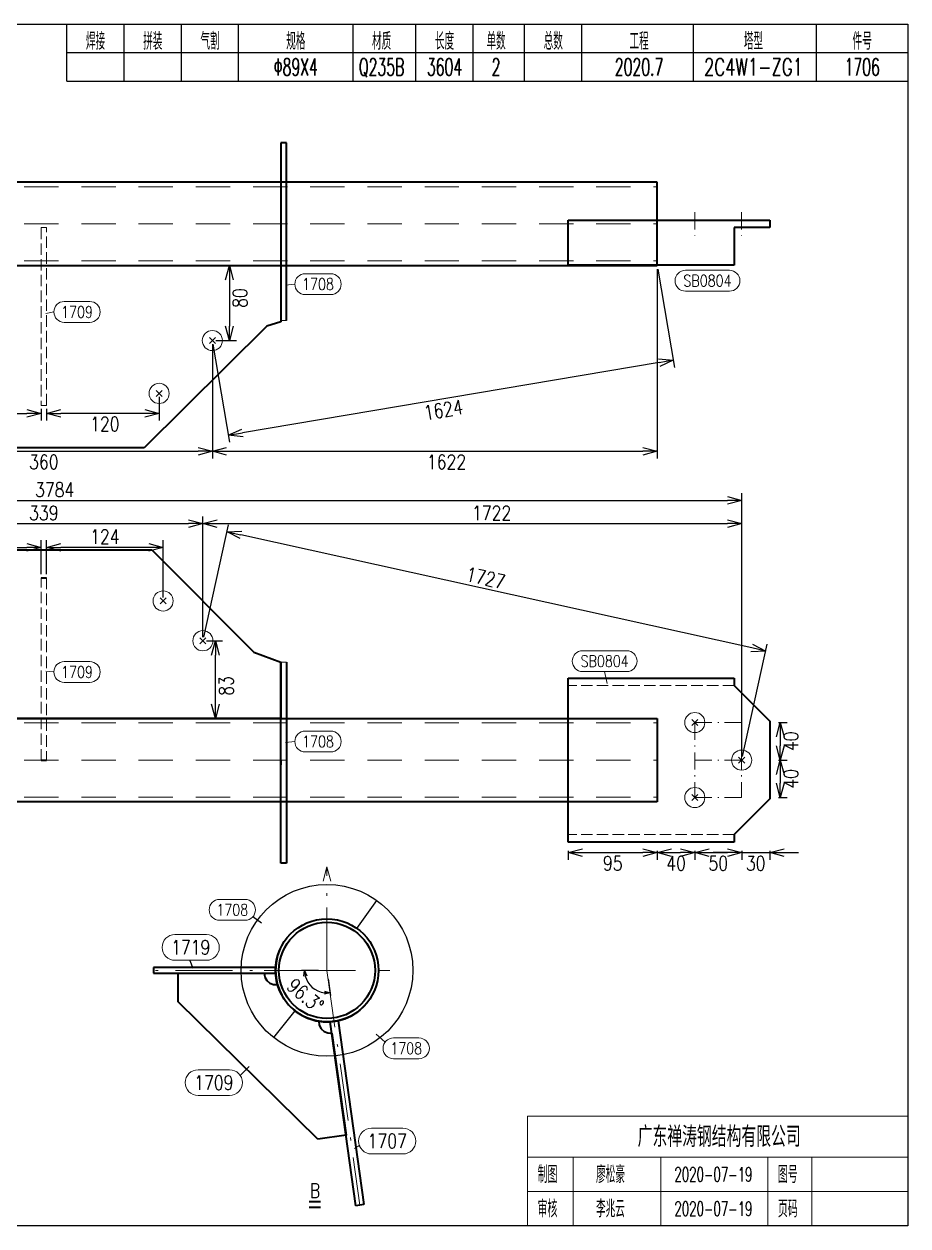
# Model space of a CAD drawing. Extents: x 154981 to 165753, y -86801 to -82885.
# Drawn here: x 158117.6 to 158272.1, y -83946.7 to -83736.7 of the extents above; entities that cross this region are included whole.
import ezdxf
from ezdxf.enums import TextEntityAlignment as Align

# ---------------------------------------------------------------- set-up
doc = ezdxf.new("R2010")
doc.units = 0
doc.header["$MEASUREMENT"] = 0
for name, pattern in [('一点画线', [5.2, 3, -1, 0.2, -1]), ('虚线', [2.75, 2, -0.75]), ('长一点画线', [16.5, 10, -3, 0.5, -3]), ('长虚线', [10, 6, -4])]:
    doc.linetypes.add(name, pattern=pattern)
doc.layers.get('0').update_dxf_attribs({"linetype": 'CONTINUOUS', "lineweight": 25})
doc.layers.get('Defpoints').update_dxf_attribs({"linetype": 'CONTINUOUS'})
doc.layers.add('4', color=7, linetype='CONTINUOUS', lineweight=25)
doc.layers.add('5', color=7, linetype='CONTINUOUS', lineweight=25)
doc.styles.add('DimFont', font='simplex.shx', dxfattribs={"width": 0.8, "bigfont": 'gbhzfs.shx'})
doc.styles.get("Standard").update_dxf_attribs({"font": 'simplex.shx', "width": 0.7, "height": 3, "bigfont": 'gbhzfs.shx'})
doc.dimstyles.new('DHDxfDimStyleOpen30', dxfattribs={"dimtxt": 2.5, "dimasz": 2.5, "dimexe": 1.25, "dimexo": 0.625, "dimtad": 2, "dimtxsty": 'DimFont', "dimblk": 'OPEN30', "dimblk1": 'OPEN30', "dimblk2": 'OPEN30', "dimcen": 2.5, "dimadec": 0, "dimazin": 0, "dimtfac": 1, "dimtmove": 0, "dimatfit": 3, "dimfxl": 0, "dimarcsym": 0})

# ---------------------------------------------------------------- blocks, each defined once
blk = doc.blocks.new('_OPEN30')
at = {"color": 0, "linetype": 'ByBlock', "lineweight": -2}
for p, q in [((-1, 0.268), (0, 0)), ((0, 0), (-1, -0.268)), ((0, 0), (-1, 0))]:
    blk.add_line(p, q, dxfattribs=at)
blk = doc.blocks.new('*D743')
at = {"layer": '5', "color": 3, "linetype": 'Continuous', "lineweight": -2}
for p, q in [((158169.07, -83902.01), (158166.13, -83902.01)), ((158170.77, -83903.5), (158171.18, -83906.4))]:
    blk.add_line(p, q, dxfattribs=at)
blk.add_arc((158170.57, -83902.01), 3.93, 194.6125, 263.3571, dxfattribs=at)
at = {"layer": 'Defpoints', "color": 0, "linetype": 'Continuous'}
for p in [(158169.57, -83902.01), (158170.57, -83902.01), (158170.7, -83903), (158167.26, -83904.13)]:
    blk.add_point(p, dxfattribs=at)
at = {"layer": '5', "color": 3, "linetype": 'Continuous', "lineweight": -2}
for p, rotation in [((158166.63, -83902.01), 97.30625291199132), ((158171.11, -83905.91), 0.6633574836571832)]:
    blk.add_blockref('_OPEN30', p, dxfattribs=dict(at, rotation=rotation))
at = {"layer": '5', "color": 6, "linetype": 'Continuous', "lineweight": 18, "insert": (158166.79, -83906.42), "char_height": 2.5, "attachment_point": 5, "rotation": 319.4448, "style": 'DimFont'}
blk.add_mtext('96.3%%d', dxfattribs=at)
blk = doc.blocks.new('*D768')
at = {"layer": '5', "color": 3, "linetype": 'Continuous', "lineweight": -2}
for p, q in [((158212.74, -83881.14), (158212.74, -83882.68)), ((158215.24, -83881.43), (158225.8, -83881.43)), ((158228.3, -83881.14), (158228.3, -83882.68))]:
    blk.add_line(p, q, dxfattribs=at)
at = {"layer": 'Defpoints', "color": 0, "linetype": 'Continuous'}
for p in [(158212.74, -83880.51), (158228.3, -83880.51), (158228.3, -83881.43)]:
    blk.add_point(p, dxfattribs=at)
at = {"layer": '5', "color": 3, "linetype": 'Continuous', "lineweight": -2, "xscale": 2.5, "yscale": 2.5, "zscale": 2.5, "rotation": 180}
blk.add_blockref('_OPEN30', (158212.74, -83881.43), dxfattribs=at)
at = {"layer": '5', "color": 3, "linetype": 'Continuous', "lineweight": -2, "xscale": 2.5, "yscale": 2.5, "zscale": 2.5}
blk.add_blockref('_OPEN30', (158228.3, -83881.43), dxfattribs=at)
at = {"layer": '5', "color": 6, "linetype": 'Continuous', "lineweight": 18, "insert": (158220.52, -83883.3), "char_height": 2.5, "attachment_point": 5, "line_spacing_factor": 0.6, "style": 'DimFont'}
blk.add_mtext('95', dxfattribs=at)
blk = doc.blocks.new('*D767')
at = {"layer": '5', "color": 3, "linetype": 'Continuous', "lineweight": -2}
for p, q in [((158228.3, -83881.14), (158228.3, -83882.68)), ((158230.8, -83881.43), (158232.35, -83881.43)), ((158234.85, -83881.14), (158234.85, -83882.68))]:
    blk.add_line(p, q, dxfattribs=at)
at = {"layer": 'Defpoints', "color": 0, "linetype": 'Continuous'}
for p in [(158228.3, -83880.51), (158234.85, -83880.51), (158234.85, -83881.43)]:
    blk.add_point(p, dxfattribs=at)
at = {"layer": '5', "color": 3, "linetype": 'Continuous', "lineweight": -2, "xscale": 2.5, "yscale": 2.5, "zscale": 2.5, "rotation": 180}
blk.add_blockref('_OPEN30', (158228.3, -83881.43), dxfattribs=at)
at = {"layer": '5', "color": 3, "linetype": 'Continuous', "lineweight": -2, "xscale": 2.5, "yscale": 2.5, "zscale": 2.5}
blk.add_blockref('_OPEN30', (158234.85, -83881.43), dxfattribs=at)
at = {"layer": '5', "color": 6, "linetype": 'Continuous', "lineweight": 18, "insert": (158231.58, -83883.3), "char_height": 2.5, "attachment_point": 5, "line_spacing_factor": 0.6, "style": 'DimFont'}
blk.add_mtext('40', dxfattribs=at)
blk = doc.blocks.new('*D766')
at = {"layer": '5', "color": 3, "linetype": 'Continuous', "lineweight": -2}
for p, q in [((158234.85, -83881.14), (158234.85, -83882.68)), ((158237.35, -83881.43), (158240.55, -83881.43)), ((158243.05, -83881.14), (158243.05, -83882.68))]:
    blk.add_line(p, q, dxfattribs=at)
at = {"layer": 'Defpoints', "color": 0, "linetype": 'Continuous'}
for p in [(158234.85, -83880.51), (158243.05, -83880.51), (158243.05, -83881.43)]:
    blk.add_point(p, dxfattribs=at)
at = {"layer": '5', "color": 3, "linetype": 'Continuous', "lineweight": -2, "xscale": 2.5, "yscale": 2.5, "zscale": 2.5, "rotation": 180}
blk.add_blockref('_OPEN30', (158234.85, -83881.43), dxfattribs=at)
at = {"layer": '5', "color": 3, "linetype": 'Continuous', "lineweight": -2, "xscale": 2.5, "yscale": 2.5, "zscale": 2.5}
blk.add_blockref('_OPEN30', (158243.05, -83881.43), dxfattribs=at)
at = {"layer": '5', "color": 6, "linetype": 'Continuous', "lineweight": 18, "insert": (158238.95, -83883.3), "char_height": 2.5, "attachment_point": 5, "line_spacing_factor": 0.6, "style": 'DimFont'}
blk.add_mtext('50', dxfattribs=at)
blk = doc.blocks.new('*D765')
at = {"layer": '5', "color": 3, "linetype": 'Continuous', "lineweight": -2}
for p, q in [((158240.55, -83881.43), (158238.05, -83881.43)), ((158243.05, -83881.14), (158243.05, -83882.68)), ((158243.05, -83881.43), (158247.96, -83881.43)), ((158247.96, -83881.14), (158247.96, -83882.68)), ((158250.46, -83881.43), (158252.96, -83881.43))]:
    blk.add_line(p, q, dxfattribs=at)
at = {"layer": 'Defpoints', "color": 0, "linetype": 'Continuous'}
for p in [(158243.05, -83880.51), (158247.96, -83880.51), (158247.96, -83881.43)]:
    blk.add_point(p, dxfattribs=at)
at = {"layer": '5', "color": 3, "linetype": 'Continuous', "lineweight": -2, "xscale": 2.5, "yscale": 2.5, "zscale": 2.5}
blk.add_blockref('_OPEN30', (158243.05, -83881.43), dxfattribs=at)
at = {"layer": '5', "color": 3, "linetype": 'Continuous', "lineweight": -2, "xscale": 2.5, "yscale": 2.5, "zscale": 2.5, "rotation": 180}
blk.add_blockref('_OPEN30', (158247.96, -83881.43), dxfattribs=at)
at = {"layer": '5', "color": 6, "linetype": 'Continuous', "lineweight": 18, "insert": (158245.5, -83883.3), "char_height": 2.5, "attachment_point": 5, "line_spacing_factor": 0.6, "style": 'DimFont'}
blk.add_mtext('30', dxfattribs=at)
blk = doc.blocks.new('*D764')
at = {"layer": '5', "color": 3, "linetype": 'Continuous', "lineweight": -2}
for p, q in [((158249.5, -83858.72), (158251.03, -83858.72)), ((158249.78, -83861.22), (158249.78, -83862.77)), ((158249.5, -83865.27), (158251.03, -83865.27))]:
    blk.add_line(p, q, dxfattribs=at)
at = {"layer": 'Defpoints', "color": 0, "linetype": 'Continuous'}
for p in [(158248.87, -83858.72), (158248.87, -83865.27), (158249.78, -83865.27)]:
    blk.add_point(p, dxfattribs=at)
at = {"layer": '5', "color": 3, "linetype": 'Continuous', "lineweight": -2, "xscale": 2.5, "yscale": 2.5, "zscale": 2.5}
for p, rotation in [((158249.78, -83858.72), 90), ((158249.78, -83865.27), 270)]:
    blk.add_blockref('_OPEN30', p, dxfattribs=dict(at, rotation=rotation))
at = {"layer": '5', "color": 6, "linetype": 'Continuous', "lineweight": 18, "insert": (158251.66, -83861.99), "char_height": 2.5, "attachment_point": 5, "rotation": 90, "line_spacing_factor": 0.6, "style": 'DimFont'}
blk.add_mtext('40', dxfattribs=at)
blk = doc.blocks.new('*D763')
at = {"layer": '5', "color": 3, "linetype": 'Continuous', "lineweight": -2}
for p, q in [((158249.5, -83865.27), (158251.03, -83865.27)), ((158249.78, -83867.77), (158249.78, -83869.32)), ((158249.5, -83871.82), (158251.03, -83871.82))]:
    blk.add_line(p, q, dxfattribs=at)
at = {"layer": 'Defpoints', "color": 0, "linetype": 'Continuous'}
for p in [(158248.87, -83865.27), (158248.87, -83871.82), (158249.78, -83871.82)]:
    blk.add_point(p, dxfattribs=at)
at = {"layer": '5', "color": 3, "linetype": 'Continuous', "lineweight": -2, "xscale": 2.5, "yscale": 2.5, "zscale": 2.5}
for p, rotation in [((158249.78, -83865.27), 90), ((158249.78, -83871.82), 270)]:
    blk.add_blockref('_OPEN30', p, dxfattribs=dict(at, rotation=rotation))
at = {"layer": '5', "color": 6, "linetype": 'Continuous', "lineweight": 18, "insert": (158251.66, -83868.55), "char_height": 2.5, "attachment_point": 5, "rotation": 90, "line_spacing_factor": 0.6, "style": 'DimFont'}
blk.add_mtext('40', dxfattribs=at)
blk = doc.blocks.new('板孔21.5')
at = {"layer": '5', "color": 7, "linetype": 'Continuous', "lineweight": 13}
for p, q in [((-0.3, -0.3), (0.3, 0.3)), ((0.3, -0.3), (-0.3, 0.3))]:
    blk.add_line(p, q, dxfattribs=at)
blk.add_circle((0, 0), 1, dxfattribs=at)
blk = doc.blocks.new('*D761')
at = {"layer": '5', "color": 3, "linetype": 'Continuous', "lineweight": -2}
for p, q in [((158149.01, -83843.81), (158153.36, -83824.14)), ((158244.82, -83845.68), (158155.53, -83825.91)), ((158243.18, -83864.66), (158247.53, -83845))]:
    blk.add_line(p, q, dxfattribs=at)
at = {"layer": 'Defpoints', "color": 0, "linetype": 'Continuous'}
for p in [(158153.09, -83825.37), (158148.87, -83844.42), (158243.05, -83865.27)]:
    blk.add_point(p, dxfattribs=at)
at = {"layer": '5', "color": 3, "linetype": 'Continuous', "lineweight": -2, "xscale": 2.5, "yscale": 2.5, "zscale": 2.5}
for p, rotation in [((158153.09, -83825.37), 167.5154267290416), ((158247.26, -83846.22), 347.5154267290416)]:
    blk.add_blockref('_OPEN30', p, dxfattribs=dict(at, rotation=rotation))
at = {"layer": '5', "color": 6, "linetype": 'Continuous', "lineweight": 18, "insert": (158198.28, -83833.45), "char_height": 2.5, "attachment_point": 5, "rotation": 347.5154, "line_spacing_factor": 0.6, "style": 'DimFont'}
blk.add_mtext('1727', dxfattribs=at)
blk = doc.blocks.new('*D759')
at = {"layer": '5', "color": 3, "linetype": 'Continuous', "lineweight": -2}
for p, q in [((158149.5, -83844.42), (158152.32, -83844.42)), ((158151.07, -83855.48), (158151.07, -83846.92)), ((158149.5, -83857.98), (158152.32, -83857.98))]:
    blk.add_line(p, q, dxfattribs=at)
at = {"layer": 'Defpoints', "color": 0, "linetype": 'Continuous'}
for p in [(158148.87, -83844.42), (158151.07, -83844.42), (158148.87, -83857.98)]:
    blk.add_point(p, dxfattribs=at)
at = {"layer": '5', "color": 3, "linetype": 'Continuous', "lineweight": -2, "xscale": 2.5, "yscale": 2.5, "zscale": 2.5}
for p, rotation in [((158151.07, -83844.42), 90), ((158151.07, -83857.98), 270)]:
    blk.add_blockref('_OPEN30', p, dxfattribs=dict(at, rotation=rotation))
at = {"layer": '5', "color": 6, "linetype": 'Continuous', "lineweight": 18, "insert": (158152.95, -83852.31), "char_height": 2.5, "attachment_point": 5, "rotation": 90, "line_spacing_factor": 0.6, "style": 'DimFont'}
blk.add_mtext('83', dxfattribs=at)
blk = doc.blocks.new('*D757')
at = {"layer": '5', "color": 3, "linetype": 'Continuous', "lineweight": -2}
for p, q in [((158093.27, -83843.79), (158093.27, -83822.71)), ((158148.87, -83843.79), (158148.87, -83822.71)), ((158095.77, -83823.96), (158146.37, -83823.96))]:
    blk.add_line(p, q, dxfattribs=at)
at = {"layer": 'Defpoints', "color": 0, "linetype": 'Continuous'}
for p in [(158148.87, -83823.96), (158093.27, -83844.42), (158148.87, -83844.42)]:
    blk.add_point(p, dxfattribs=at)
at = {"layer": '5', "color": 3, "linetype": 'Continuous', "lineweight": -2, "xscale": 2.5, "yscale": 2.5, "zscale": 2.5, "rotation": 180}
blk.add_blockref('_OPEN30', (158093.27, -83823.96), dxfattribs=at)
at = {"layer": '5', "color": 3, "linetype": 'Continuous', "lineweight": -2, "xscale": 2.5, "yscale": 2.5, "zscale": 2.5}
blk.add_blockref('_OPEN30', (158148.87, -83823.96), dxfattribs=at)
at = {"layer": '5', "color": 6, "linetype": 'Continuous', "lineweight": 18, "insert": (158121.07, -83822.08), "char_height": 2.5, "attachment_point": 5, "line_spacing_factor": 0.6, "style": 'DimFont'}
blk.add_mtext('339', dxfattribs=at)
blk = doc.blocks.new('*D756')
at = {"layer": '5', "color": 3, "linetype": 'Continuous', "lineweight": -2}
for p, q in [((158148.87, -83843.79), (158148.87, -83822.71)), ((158243.05, -83864.64), (158243.05, -83822.71)), ((158151.37, -83823.96), (158240.55, -83823.96))]:
    blk.add_line(p, q, dxfattribs=at)
at = {"layer": 'Defpoints', "color": 0, "linetype": 'Continuous'}
for p in [(158243.05, -83823.96), (158148.87, -83844.42), (158243.05, -83865.27)]:
    blk.add_point(p, dxfattribs=at)
at = {"layer": '5', "color": 3, "linetype": 'Continuous', "lineweight": -2, "xscale": 2.5, "yscale": 2.5, "zscale": 2.5, "rotation": 180}
blk.add_blockref('_OPEN30', (158148.87, -83823.96), dxfattribs=at)
at = {"layer": '5', "color": 3, "linetype": 'Continuous', "lineweight": -2, "xscale": 2.5, "yscale": 2.5, "zscale": 2.5}
blk.add_blockref('_OPEN30', (158243.05, -83823.96), dxfattribs=at)
at = {"layer": '5', "color": 6, "linetype": 'Continuous', "lineweight": 18, "insert": (158199.34, -83822.08), "char_height": 2.5, "attachment_point": 5, "line_spacing_factor": 0.6, "style": 'DimFont'}
blk.add_mtext('1722', dxfattribs=at)
blk = doc.blocks.new('*D755')
at = {"layer": '5', "color": 3, "linetype": 'Continuous', "lineweight": -2}
for p, q in [((158100.22, -83836.84), (158100.22, -83826.86)), ((158120.58, -83832.81), (158120.58, -83826.86)), ((158102.72, -83828.11), (158118.08, -83828.11))]:
    blk.add_line(p, q, dxfattribs=at)
at = {"layer": 'Defpoints', "color": 0, "linetype": 'Continuous'}
for p in [(158120.58, -83828.11), (158120.58, -83833.44), (158100.22, -83837.47)]:
    blk.add_point(p, dxfattribs=at)
at = {"layer": '5', "color": 3, "linetype": 'Continuous', "lineweight": -2, "xscale": 2.5, "yscale": 2.5, "zscale": 2.5, "rotation": 180}
blk.add_blockref('_OPEN30', (158100.22, -83828.11), dxfattribs=at)
at = {"layer": '5', "color": 3, "linetype": 'Continuous', "lineweight": -2, "xscale": 2.5, "yscale": 2.5, "zscale": 2.5}
blk.add_blockref('_OPEN30', (158120.58, -83828.11), dxfattribs=at)
at = {"layer": '5', "color": 6, "linetype": 'Continuous', "lineweight": 18, "insert": (158110.67, -83826.24), "char_height": 2.5, "attachment_point": 5, "line_spacing_factor": 0.6, "style": 'DimFont'}
blk.add_mtext('124', dxfattribs=at)
blk = doc.blocks.new('*D754')
at = {"layer": '5', "color": 3, "linetype": 'Continuous', "lineweight": -2}
for p, q in [((158121.56, -83832.81), (158121.56, -83826.86)), ((158141.92, -83836.84), (158141.92, -83826.86)), ((158139.42, -83828.11), (158124.06, -83828.11))]:
    blk.add_line(p, q, dxfattribs=at)
at = {"layer": 'Defpoints', "color": 0, "linetype": 'Continuous'}
for p in [(158121.56, -83828.11), (158121.56, -83833.44), (158141.92, -83837.47)]:
    blk.add_point(p, dxfattribs=at)
at = {"layer": '5', "color": 3, "linetype": 'Continuous', "lineweight": -2, "xscale": 2.5, "yscale": 2.5, "zscale": 2.5, "rotation": 180}
blk.add_blockref('_OPEN30', (158121.56, -83828.11), dxfattribs=at)
at = {"layer": '5', "color": 3, "linetype": 'Continuous', "lineweight": -2, "xscale": 2.5, "yscale": 2.5, "zscale": 2.5}
blk.add_blockref('_OPEN30', (158141.92, -83828.11), dxfattribs=at)
at = {"layer": '5', "color": 6, "linetype": 'Continuous', "lineweight": 18, "insert": (158131.73, -83826.24), "char_height": 2.5, "attachment_point": 5, "line_spacing_factor": 0.6, "style": 'DimFont'}
blk.add_mtext('124', dxfattribs=at)
blk = doc.blocks.new('*D752')
at = {"layer": '5', "color": 3, "linetype": 'Continuous', "lineweight": -2}
for p, q in [((158228.41, -83779.49), (158231.3, -83796.65)), ((158150.63, -83792.59), (158153.52, -83809.75)), ((158228.62, -83795.83), (158155.78, -83808.1))]:
    blk.add_line(p, q, dxfattribs=at)
at = {"layer": 'Defpoints', "color": 0, "linetype": 'Continuous'}
for p in [(158228.3, -83778.87), (158150.53, -83791.97), (158153.32, -83808.52)]:
    blk.add_point(p, dxfattribs=at)
at = {"layer": '5', "color": 3, "linetype": 'Continuous', "lineweight": -2, "xscale": 2.5, "yscale": 2.5, "zscale": 2.5}
for p, rotation in [((158231.09, -83795.42), 9.561717181934847), ((158153.32, -83808.52), 189.5617171819349)]:
    blk.add_blockref('_OPEN30', p, dxfattribs=dict(at, rotation=rotation))
at = {"layer": '5', "color": 6, "linetype": 'Continuous', "lineweight": 18, "insert": (158190.89, -83804.09), "char_height": 2.5, "attachment_point": 5, "rotation": 9.5617, "line_spacing_factor": 0.6, "style": 'DimFont'}
blk.add_mtext('1624', dxfattribs=at)
blk = doc.blocks.new('*D750')
at = {"layer": '5', "color": 3, "linetype": 'Continuous', "lineweight": -2}
for p, q in [((158151.15, -83778.87), (158154.75, -83778.87)), ((158153.5, -83781.37), (158153.5, -83789.47)), ((158151.15, -83791.97), (158154.75, -83791.97))]:
    blk.add_line(p, q, dxfattribs=at)
at = {"layer": 'Defpoints', "color": 0, "linetype": 'Continuous'}
for p in [(158150.53, -83778.87), (158150.53, -83791.97), (158153.5, -83791.97)]:
    blk.add_point(p, dxfattribs=at)
at = {"layer": '5', "color": 3, "linetype": 'Continuous', "lineweight": -2, "xscale": 2.5, "yscale": 2.5, "zscale": 2.5}
for p, rotation in [((158153.5, -83778.87), 90), ((158153.5, -83791.97), 270)]:
    blk.add_blockref('_OPEN30', p, dxfattribs=dict(at, rotation=rotation))
at = {"layer": '5', "color": 6, "linetype": 'Continuous', "lineweight": 18, "insert": (158155.38, -83784.54), "char_height": 2.5, "attachment_point": 5, "rotation": 90, "line_spacing_factor": 0.6, "style": 'DimFont'}
blk.add_mtext('80', dxfattribs=at)
blk = doc.blocks.new('*D749')
at = {"layer": '5', "color": 3, "linetype": 'Continuous', "lineweight": -2}
for p, q in [((158002.9, -83864.64), (158002.9, -83818.66)), ((158243.05, -83864.64), (158243.05, -83818.66)), ((158005.4, -83819.91), (158240.55, -83819.91))]:
    blk.add_line(p, q, dxfattribs=at)
at = {"layer": 'Defpoints', "color": 0, "linetype": 'Continuous'}
for p in [(158243.05, -83819.91), (158002.9, -83865.27), (158243.05, -83865.27)]:
    blk.add_point(p, dxfattribs=at)
at = {"layer": '5', "color": 3, "linetype": 'Continuous', "lineweight": -2, "xscale": 2.5, "yscale": 2.5, "zscale": 2.5, "rotation": 180}
blk.add_blockref('_OPEN30', (158002.9, -83819.91), dxfattribs=at)
at = {"layer": '5', "color": 3, "linetype": 'Continuous', "lineweight": -2, "xscale": 2.5, "yscale": 2.5, "zscale": 2.5}
blk.add_blockref('_OPEN30', (158243.05, -83819.91), dxfattribs=at)
at = {"layer": '5', "color": 6, "linetype": 'Continuous', "lineweight": 18, "insert": (158122.97, -83818.04), "char_height": 2.5, "attachment_point": 5, "line_spacing_factor": 0.6, "style": 'DimFont'}
blk.add_mtext('3784', dxfattribs=at)
blk = doc.blocks.new('*D747')
at = {"layer": '5', "color": 3, "linetype": 'Continuous', "lineweight": -2}
for p, q in [((158091.62, -83792.6), (158091.62, -83812.55)), ((158150.53, -83792.6), (158150.53, -83812.55)), ((158094.12, -83811.3), (158148.03, -83811.3))]:
    blk.add_line(p, q, dxfattribs=at)
at = {"layer": 'Defpoints', "color": 0, "linetype": 'Continuous'}
for p in [(158091.62, -83791.97), (158150.53, -83791.97), (158150.53, -83811.3)]:
    blk.add_point(p, dxfattribs=at)
at = {"layer": '5', "color": 3, "linetype": 'Continuous', "lineweight": -2, "xscale": 2.5, "yscale": 2.5, "zscale": 2.5, "rotation": 180}
blk.add_blockref('_OPEN30', (158091.62, -83811.3), dxfattribs=at)
at = {"layer": '5', "color": 3, "linetype": 'Continuous', "lineweight": -2, "xscale": 2.5, "yscale": 2.5, "zscale": 2.5}
blk.add_blockref('_OPEN30', (158150.53, -83811.3), dxfattribs=at)
at = {"layer": '5', "color": 6, "linetype": 'Continuous', "lineweight": 18, "insert": (158121.07, -83813.17), "char_height": 2.5, "attachment_point": 5, "line_spacing_factor": 0.6, "style": 'DimFont'}
blk.add_mtext('360', dxfattribs=at)
blk = doc.blocks.new('*D746')
at = {"layer": '5', "color": 3, "linetype": 'Continuous', "lineweight": -2}
for p, q in [((158228.3, -83779.49), (158228.3, -83812.55)), ((158150.53, -83792.6), (158150.53, -83812.55)), ((158153.03, -83811.3), (158225.8, -83811.3))]:
    blk.add_line(p, q, dxfattribs=at)
at = {"layer": 'Defpoints', "color": 0, "linetype": 'Continuous'}
for p in [(158228.3, -83778.87), (158150.53, -83791.97), (158228.3, -83811.3)]:
    blk.add_point(p, dxfattribs=at)
at = {"layer": '5', "color": 3, "linetype": 'Continuous', "lineweight": -2, "xscale": 2.5, "yscale": 2.5, "zscale": 2.5, "rotation": 180}
blk.add_blockref('_OPEN30', (158150.53, -83811.3), dxfattribs=at)
at = {"layer": '5', "color": 3, "linetype": 'Continuous', "lineweight": -2, "xscale": 2.5, "yscale": 2.5, "zscale": 2.5}
blk.add_blockref('_OPEN30', (158228.3, -83811.3), dxfattribs=at)
at = {"layer": '5', "color": 6, "linetype": 'Continuous', "lineweight": 18, "insert": (158191.46, -83813.17), "char_height": 2.5, "attachment_point": 5, "line_spacing_factor": 0.6, "style": 'DimFont'}
blk.add_mtext('1622', dxfattribs=at)
blk = doc.blocks.new('*D745')
at = {"layer": '5', "color": 3, "linetype": 'Continuous', "lineweight": -2}
for p, q in [((158100.92, -83801.82), (158100.92, -83805.94)), ((158103.42, -83804.69), (158118.08, -83804.69)), ((158120.58, -83803.92), (158120.58, -83805.94))]:
    blk.add_line(p, q, dxfattribs=at)
at = {"layer": 'Defpoints', "color": 0, "linetype": 'Continuous'}
for p in [(158100.92, -83801.2), (158120.58, -83803.29), (158120.58, -83804.69)]:
    blk.add_point(p, dxfattribs=at)
at = {"layer": '5', "color": 3, "linetype": 'Continuous', "lineweight": -2, "xscale": 2.5, "yscale": 2.5, "zscale": 2.5, "rotation": 180}
blk.add_blockref('_OPEN30', (158100.92, -83804.69), dxfattribs=at)
at = {"layer": '5', "color": 3, "linetype": 'Continuous', "lineweight": -2, "xscale": 2.5, "yscale": 2.5, "zscale": 2.5}
blk.add_blockref('_OPEN30', (158120.58, -83804.69), dxfattribs=at)
at = {"layer": '5', "color": 6, "linetype": 'Continuous', "lineweight": 18, "insert": (158110.67, -83806.56), "char_height": 2.5, "attachment_point": 5, "line_spacing_factor": 0.6, "style": 'DimFont'}
blk.add_mtext('120', dxfattribs=at)
blk = doc.blocks.new('*D744')
at = {"layer": '5', "color": 3, "linetype": 'Continuous', "lineweight": -2}
for p, q in [((158141.22, -83801.82), (158141.22, -83805.94)), ((158121.56, -83803.92), (158121.56, -83805.94)), ((158138.72, -83804.69), (158124.06, -83804.69))]:
    blk.add_line(p, q, dxfattribs=at)
at = {"layer": 'Defpoints', "color": 0, "linetype": 'Continuous'}
for p in [(158141.22, -83801.2), (158121.56, -83803.29), (158121.56, -83804.69)]:
    blk.add_point(p, dxfattribs=at)
at = {"layer": '5', "color": 3, "linetype": 'Continuous', "lineweight": -2, "xscale": 2.5, "yscale": 2.5, "zscale": 2.5, "rotation": 180}
blk.add_blockref('_OPEN30', (158121.56, -83804.69), dxfattribs=at)
at = {"layer": '5', "color": 3, "linetype": 'Continuous', "lineweight": -2, "xscale": 2.5, "yscale": 2.5, "zscale": 2.5}
blk.add_blockref('_OPEN30', (158141.22, -83804.69), dxfattribs=at)
at = {"layer": '5', "color": 6, "linetype": 'Continuous', "lineweight": 18, "insert": (158131.73, -83806.56), "char_height": 2.5, "attachment_point": 5, "line_spacing_factor": 0.6, "style": 'DimFont'}
blk.add_mtext('120', dxfattribs=at)
blk = doc.blocks.new('CTDHK')
at = {"color": 0, "linetype": 'Continuous'}
for p, q in [((0, 210), (297, 210)), ((297, 210), (297, 0)), ((297, 0), (0, 0))]:
    blk.add_line(p, q, dxfattribs=at)

msp = doc.modelspace()

# ---------------------------------------------------------------- linework, layer by layer
at = {"color": 3, "linetype": 'Continuous'}
for p, q in [((158175.80431, -83894.69457), (158179.29637, -83889.81548)), ((158157.63236, -83892.62299), (158159.13999, -83893.7269)), ((158146.60289, -83900.27189), (158147.11562, -83901.61701)), ((158164.96743, -83909.05973), (158161.23491, -83913.75742)), ((158179.13301, -83913.17267), (158180.72443, -83914.54823))]:
    msp.add_line(p, q, dxfattribs=at)
msp.add_circle((158170.56621, -83902.01319), 15, dxfattribs=at)
at = {"layer": '4', "color": 1, "linetype": 'Continuous', "lineweight": 25}
for p, q in [((158125.11666, -83746.66733), (158125.11666, -83736.66733)), ((158135.11666, -83746.66733), (158135.11666, -83736.66733)), ((158145.11666, -83746.66733), (158145.11666, -83736.66733)), ((158155.11666, -83746.66733), (158155.11666, -83736.66733)), ((158175.11666, -83746.66733), (158175.11666, -83736.66733)), ((158186.11666, -83746.66733), (158186.11666, -83736.66733)), ((158196.11666, -83746.66733), (158196.11666, -83736.66733)), ((158205.11666, -83746.66733), (158205.11666, -83736.66733)), ((158215.11666, -83746.66733), (158215.11666, -83736.66733)), ((158234.61666, -83746.66733), (158234.61666, -83736.66733)), ((158256.11666, -83746.66733), (158256.11666, -83736.66733)), ((158125.11666, -83741.66733), (158272.11666, -83741.66733)), ((158125.11666, -83746.66733), (158272.11666, -83746.66733))]:
    msp.add_line(p, q, dxfattribs=at)
at = {"layer": '4', "color": 1, "linetype": 'Continuous', "lineweight": 18}
for p, q in [((158205.61666, -83946.66733), (158205.61666, -83927.46733)), ((158205.61666, -83927.46733), (158272.11666, -83927.46733)), ((158205.61666, -83934.66733), (158272.11666, -83934.66733)), ((158213.61666, -83946.66733), (158213.61666, -83934.66733)), ((158228.91666, -83946.66733), (158228.91666, -83934.66733)), ((158247.61666, -83946.66733), (158247.61666, -83934.66733)), ((158255.31666, -83946.66733), (158255.31666, -83934.66733)), ((158205.61666, -83940.66733), (158272.11666, -83940.66733))]:
    msp.add_line(p, q, dxfattribs=at)
msp.add_lwpolyline([(157975.11666, -83736.66733), (157975.11666, -83946.66733), (158272.11666, -83946.66733), (158272.11666, -83736.66733)], close=True, dxfattribs=at)
at = {"layer": '5', "color": 7, "linetype": 'Continuous', "lineweight": 35}
for p, q in [((158163.47779, -83757.43148), (158162.49487, -83757.43148)), ((158162.49487, -83757.43148), (158162.49487, -83788.45332)), ((158163.47779, -83788.45332), (158163.47779, -83757.43148)), ((158228.30171, -83764.28915), (158017.63969, -83764.28915)), ((158228.30171, -83778.86915), (158228.30171, -83764.28915)), ((158212.73879, -83778.78724), (158212.73879, -83770.92387)), ((158212.73879, -83770.92387), (158247.96014, -83770.92387)), ((158247.96014, -83770.92387), (158247.96014, -83772.23443)), ((158247.96014, -83772.23443), (158241.73497, -83772.23443)), ((158241.73497, -83772.23443), (158241.73497, -83778.78724)), ((158017.63969, -83778.86915), (158228.30171, -83778.86915)), ((158079.64903, -83778.86915), (158162.49487, -83778.86915)), ((158162.49487, -83778.86915), (158162.49487, -83788.69836)), ((158241.73497, -83778.78724), (158212.73879, -83778.78724)), ((158160.03757, -83789.45999), (158138.63737, -83810.68797)), ((158162.49487, -83788.69836), (158160.03757, -83789.45999)), ((158138.63737, -83810.68797), (158103.50654, -83810.68797)), ((158102.1903, -83828.54799), (158139.95361, -83828.54799)), ((158139.95361, -83828.54799), (158157.79272, -83846.3871)), ((158120.58049, -83833.43523), (158121.56341, -83833.43523)), ((158157.79272, -83846.3871), (158162.49487, -83848.14954)), ((158162.49487, -83848.14954), (158162.49487, -83857.97876)), ((158162.49487, -83883.26457), (158162.49487, -83848.18018)), ((158163.47779, -83848.18018), (158163.47779, -83883.26457)), ((158212.73879, -83879.60303), (158212.73879, -83850.93449)), ((158212.73879, -83850.93449), (158241.73497, -83850.93449)), ((158241.73497, -83850.93449), (158241.73497, -83852.24505)), ((158241.73497, -83852.24505), (158247.96014, -83858.47022)), ((158017.63969, -83857.97876), (158228.30171, -83857.97876)), ((158162.49487, -83857.97876), (158079.64903, -83857.97876)), ((158228.30171, -83857.97876), (158228.30171, -83872.55876)), ((158247.96014, -83858.47022), (158247.96014, -83872.0673)), ((158121.56341, -83865.35286), (158120.58049, -83865.35286)), ((158162.49487, -83865.35286), (158162.49487, -83866.11016)), ((158228.30171, -83872.55876), (158017.63969, -83872.55876)), ((158247.96014, -83872.0673), (158241.73497, -83878.29247)), ((158241.73497, -83879.60303), (158212.73879, -83879.60303)), ((158241.73497, -83878.29247), (158241.73497, -83879.60303)), ((158163.47779, -83883.26457), (158162.49487, -83883.26457)), ((158162.40944, -83898.20963), (158161.94431, -83899.43197)), ((158161.66124, -83900.70881), (158161.56621, -83902.01319)), ((158161.94431, -83899.43197), (158161.66124, -83900.70881)), ((158161.56621, -83901.51319), (158140.26669, -83901.51319)), ((158140.26669, -83901.51319), (158140.26669, -83902.51319)), ((158140.26669, -83902.51319), (158161.56621, -83902.51319)), ((158144.58011, -83907.51319), (158144.58011, -83902.51319)), ((158144.58011, -83902.51319), (158159.58011, -83902.51319)), ((158159.58011, -83902.51319), (158159.69969, -83903.19437)), ((158159.69969, -83903.19437), (158160.04412, -83903.7941)), ((158161.56621, -83902.51319), (158161.56621, -83901.51319)), ((158161.56621, -83902.01319), (158161.66124, -83903.31758)), ((158161.66124, -83903.31758), (158161.94431, -83904.59442)), ((158160.04412, -83903.7941), (158160.57222, -83904.24066)), ((158160.57222, -83904.24066), (158161.22083, -83904.48066)), ((158161.22083, -83904.48066), (158161.91241, -83904.4854)), ((158161.91241, -83904.4854), (158162.24674, -83905.44633)), ((158161.94431, -83904.59442), (158162.40944, -83905.81676)), ((158162.24674, -83905.44633), (158162.68739, -83906.36339)), ((158168.93827, -83931.4964), (158144.58011, -83907.51319)), ((158162.68739, -83906.36339), (158163.22874, -83907.22486)), ((158163.22874, -83907.22486), (158163.86385, -83908.01972)), ((158176.90656, -83908.40068), (158177.75106, -83907.43334)), ((158163.86385, -83908.01972), (158164.58462, -83908.73782)), ((158164.58462, -83908.73782), (158165.38184, -83909.36998)), ((158165.14606, -83909.19804), (158166.22374, -83909.89628)), ((158165.38184, -83909.36998), (158166.24531, -83909.90812)), ((158174.85017, -83909.92823), (158175.93299, -83909.23799)), ((158175.93299, -83909.23799), (158176.90656, -83908.40068)), ((158166.22374, -83909.89628), (158167.38982, -83910.43404)), ((158166.24531, -83909.90812), (158167.164, -83910.34536)), ((158167.164, -83910.34536), (158168.12618, -83910.67612)), ((158167.38982, -83910.43404), (158168.62057, -83910.80037)), ((158168.12618, -83910.67612), (158169.11953, -83910.89616)), ((158168.62057, -83910.80037), (158169.89091, -83910.98782)), ((158169.11953, -83910.89616), (158169.20747, -83911.59099)), ((158169.20747, -83911.59099), (158169.52958, -83912.21289)), ((158169.89091, -83910.98782), (158171.17501, -83910.99258)), ((158171.1208, -83911.02332), (158172.50728, -83910.82922)), ((158175.61628, -83943.13384), (158171.1208, -83911.02332)), ((158171.17501, -83910.99258), (158172.44671, -83910.81454)), ((158172.44671, -83910.81454), (158173.68014, -83910.45733)), ((158172.50728, -83910.82922), (158177.00275, -83942.93973)), ((158173.68014, -83910.45733), (158174.85017, -83909.92823)), ((158169.52958, -83912.21289), (158170.04636, -83912.68561)), ((158170.04636, -83912.68561), (158170.69443, -83912.95117)), ((158170.69443, -83912.95117), (158171.39432, -83912.97701)), ((158171.39432, -83912.97701), (158173.88998, -83930.80316)), ((158173.88998, -83930.80316), (158168.93827, -83931.4964)), ((158177.00275, -83942.93973), (158175.61628, -83943.13384))]:
    msp.add_line(p, q, dxfattribs=at)
at = {"layer": '5', "color": 7, "linetype": '长虚线', "lineweight": 18}
for p, q in [((158017.63969, -83765.09915), (158228.30171, -83765.09915)), ((158017.63969, -83778.05915), (158228.30171, -83778.05915)), ((158017.63969, -83858.78876), (158228.30171, -83858.78876)), ((158017.63969, -83871.74876), (158228.30171, -83871.74876))]:
    msp.add_line(p, q, dxfattribs=at)
at = {"layer": '5', "color": 7, "linetype": '一点画线', "lineweight": 18}
for p, q in [((158234.85452, -83769.55415), (158234.85452, -83773.60415)), ((158234.85452, -83769.55415), (158234.85452, -83773.60415)), ((158243.04553, -83769.55415), (158243.04553, -83773.60415))]:
    msp.add_line(p, q, dxfattribs=at)
at = {"layer": '5', "color": 56, "linetype": '长虚线', "lineweight": 18}
for p, q in [((158017.63969, -83771.57915), (158228.30171, -83771.57915)), ((158017.63969, -83865.26876), (158228.30171, -83865.26876))]:
    msp.add_line(p, q, dxfattribs=at)
at = {"layer": '5', "color": 7, "linetype": '虚线', "lineweight": 18}
for p, q in [((158121.56341, -83772.23443), (158120.58049, -83772.23443)), ((158120.58049, -83772.23443), (158120.58049, -83803.29346)), ((158121.56341, -83803.29346), (158121.56341, -83772.23443)), ((158162.49487, -83788.45332), (158163.47779, -83788.45332)), ((158120.58049, -83803.29346), (158121.56341, -83803.29346)), ((158120.58049, -83865.35286), (158120.58049, -83833.43523)), ((158121.56341, -83833.43523), (158121.56341, -83865.35286)), ((158162.49487, -83848.18018), (158163.47779, -83848.18018)), ((158241.73497, -83852.24505), (158212.73879, -83852.24505)), ((158241.73497, -83878.29247), (158212.73879, -83878.29247)), ((158161.56621, -83901.51319), (158155.59778, -83901.51319)), ((158155.59778, -83902.51319), (158161.56621, -83902.51319)), ((158161.56621, -83902.51319), (158161.56621, -83901.51319)), ((158171.1208, -83911.02332), (158172.50728, -83910.82922)), ((158171.94538, -83916.91317), (158171.1208, -83911.02332)), ((158172.50728, -83910.82922), (158173.33186, -83916.71907))]:
    msp.add_line(p, q, dxfattribs=at)
at = {"layer": '5', "color": 3, "linetype": 'Continuous', "lineweight": 18}
for p, q in [((158166.76726, -83780.28665), (158171.22226, -83780.28665)), ((158233.2268, -83779.69837), (158240.9218, -83779.69837)), ((158163.31561, -83782.31626), (158164.94476, -83782.10915)), ((158233.2268, -83783.34337), (158240.9218, -83783.34337)), ((158124.64726, -83785.14665), (158129.10226, -83785.14665)), ((158166.76726, -83783.93165), (158171.22226, -83783.93165)), ((158121.40123, -83787.23143), (158122.82476, -83786.96915)), ((158124.64726, -83788.79165), (158129.10226, -83788.79165)), ((158215.25339, -83846.16231), (158222.94839, -83846.16231)), ((158124.64726, -83848.05626), (158129.10226, -83848.05626)), ((158121.40123, -83849.7188), (158122.82476, -83849.87876)), ((158215.25339, -83849.80731), (158222.94839, -83849.80731)), ((158219.52576, -83851.90945), (158219.10089, -83849.80731)), ((158124.64726, -83851.70126), (158129.10226, -83851.70126)), ((158166.76726, -83860.20626), (158171.22226, -83860.20626)), ((158163.31561, -83862.16842), (158164.94476, -83862.02876)), ((158166.76726, -83863.85126), (158171.22226, -83863.85126)), ((158151.78672, -83889.61564), (158156.24172, -83889.61564)), ((158151.78672, -83893.26064), (158156.24172, -83893.26064)), ((158143.99285, -83895.75181), (158149.49285, -83895.75181)), ((158143.99285, -83900.25181), (158149.49285, -83900.25181)), ((158182.18235, -83913.80933), (158186.63735, -83913.80933)), ((158182.18235, -83917.45433), (158186.63735, -83917.45433)), ((158148.03429, -83919.37252), (158153.53429, -83919.37252)), ((158155.42648, -83920.32767), (158156.93609, -83918.79153)), ((158148.03429, -83923.87252), (158153.53429, -83923.87252)), ((158178.34038, -83929.58442), (158183.84038, -83929.58442)), ((158175.39451, -83933.1398), (158176.32042, -83932.52252)), ((158178.34038, -83934.08442), (158183.84038, -83934.08442))]:
    msp.add_line(p, q, dxfattribs=at)
at = {"layer": '5', "color": 240, "linetype": '一点画线', "lineweight": 18}
for p, q in [((158234.85452, -83858.71595), (158243.04553, -83858.71595)), ((158234.85452, -83858.71595), (158234.85452, -83871.82157)), ((158243.04553, -83858.71595), (158243.04553, -83871.82157)), ((158234.85452, -83865.26876), (158243.04553, -83865.26876)), ((158234.85452, -83871.82157), (158243.04553, -83871.82157))]:
    msp.add_line(p, q, dxfattribs=at)
at = {"layer": '5', "color": 7, "linetype": '长一点画线', "lineweight": 18}
for p, q in [((158170.56621, -83883.9204), (158169.89634, -83886.4204)), ((158170.56621, -83883.9204), (158169.89634, -83886.4204)), ((158170.56621, -83902.01319), (158170.56621, -83883.9204)), ((158170.56621, -83883.9204), (158171.23608, -83886.4204)), ((158170.56621, -83883.9204), (158171.23608, -83886.4204))]:
    msp.add_line(p, q, dxfattribs=at)
at = {"layer": '5', "color": 240, "linetype": '长虚线', "lineweight": 18}
for p, q in [((158170.56621, -83891.01319), (158170.56621, -83902.01319)), ((158159.56621, -83902.01319), (158181.56621, -83902.01319))]:
    msp.add_line(p, q, dxfattribs=at)
at = {"layer": '5', "color": 240, "linetype": '长一点画线', "lineweight": 18}
for q in [(158140.26669, -83902.01319), (158176.30951, -83943.03679)]:
    msp.add_line((158170.56621, -83902.01319), q, dxfattribs=at)
at = {"layer": '5', "color": 3, "linetype": 'Continuous', "lineweight": 35}
for p, q in [((158167.4539, -83942.36698), (158169.4539, -83942.36698)), ((158167.4539, -83943.36698), (158169.4539, -83943.36698))]:
    msp.add_line(p, q, dxfattribs=at)
at = {"layer": '5', "color": 7, "linetype": 'Continuous', "lineweight": 35}
for radius in [9, 9, 8.4, 8.4]:
    msp.add_circle((158170.56621, -83902.01319), radius, dxfattribs=at)
at = {"layer": '5', "color": 3, "linetype": 'Continuous', "lineweight": 18}
for centre, radius, start, end in [((158166.76726, -83782.10915), 1.8225, 90, 270), ((158171.22226, -83782.10915), 1.8225, 270, 90), ((158233.2268, -83781.52087), 1.8225, 90, 270), ((158240.9218, -83781.52087), 1.8225, 270, 90), ((158124.64726, -83786.96915), 1.8225, 90, 270), ((158129.10226, -83786.96915), 1.8225, 270, 90), ((158215.25339, -83847.98481), 1.8225, 90, 270), ((158222.94839, -83847.98481), 1.8225, 270, 90), ((158124.64726, -83849.87876), 1.8225, 90, 270), ((158129.10226, -83849.87876), 1.8225, 270, 90), ((158166.76726, -83862.02876), 1.8225, 90, 270), ((158171.22226, -83862.02876), 1.8225, 270, 90), ((158151.78672, -83891.43814), 1.8225, 90, 270), ((158156.24172, -83891.43814), 1.8225, 270, 90), ((158143.99285, -83898.00181), 2.25, 90, 270), ((158149.49285, -83898.00181), 2.25, 270, 90), ((158182.18235, -83915.63183), 1.8225, 90, 270), ((158186.63735, -83915.63183), 1.8225, 270, 90), ((158148.03429, -83921.62252), 2.25, 90, 270), ((158153.53429, -83921.62252), 2.25, 270, 90), ((158178.34038, -83931.83442), 2.25, 90, 270), ((158183.84038, -83931.83442), 2.25, 270, 90)]:
    msp.add_arc(centre, radius, start, end, dxfattribs=at)

# ---------------------------------------------------------------- block references
at = {"color": 2, "linetype": 'Continuous'}
msp.add_blockref('CTDHK', (157975.11666, -83946.66733), dxfattribs=at)
at = {"layer": '5', "color": 7, "linetype": 'Continuous', "lineweight": 35, "xscale": 1.760939999999246, "yscale": 1.760939999999246, "zscale": 1.76094}
for p in [(158150.5286, -83791.97004), (158141.22417, -83801.1996)]:
    msp.add_blockref('板孔21.5', p, dxfattribs=at)
at = {"layer": '5', "color": 7, "linetype": 'Continuous', "lineweight": 35, "xscale": -1.760939999999246, "yscale": 1.760939999999246, "zscale": 1.76094, "rotation": 180}
for p in [(158141.92286, -83837.46754), (158148.87317, -83844.41785), (158234.85452, -83858.71595), (158243.04553, -83865.26876), (158234.85452, -83871.82157)]:
    msp.add_blockref('板孔21.5', p, dxfattribs=at)

# ---------------------------------------------------------------- texts
at = {"layer": '4', "color": 1, "linetype": 'Continuous', "lineweight": 25}
for s, width, p in [('焊接', 0.7, (158130.11666, -83739.66733)), ('拼装', 0.7, (158140.11666, -83739.66733)), ('气割', 0.7, (158150.11666, -83739.66733)), ('规格', 0.7, (158165.11666, -83739.66733)), ('材质', 0.7, (158180.11666, -83739.66733)), ('长度', 0.7, (158191.11666, -83739.66733)), ('单数', 0.7, (158200.11666, -83739.66733)), ('总数', 0.7, (158210.11666, -83739.66733)), ('工程', 0.7, (158225.11666, -83739.66733)), ('塔型', 0.7, (158245.11666, -83739.66733)), ('件号', 0.6, (158264.11666, -83739.66733)), ('Φ89X4', 0.6, (158165.11666, -83744.16733)), ('Q235B', 0.6, (158180.11666, -83744.16733)), ('3604', 0.6, (158191.11666, -83744.16733)), ('2', 0.6, (158200.11666, -83744.16733)), ('2020.7', 0.6, (158225.11666, -83744.16733)), ('2C4W1-ZG1', 0.7, (158245.11666, -83744.16733)), ('1706', 0.6, (158264.11666, -83744.16733))]:
    msp.add_text(s, height=3, dxfattribs=dict(at, width=width)).set_placement(p, align=Align.MIDDLE_CENTER)
at = {"layer": '4', "color": 1, "linetype": 'Continuous', "lineweight": 13}
msp.add_text('广东禅涛钢结构有限公司', height=3.6, dxfattribs=at).set_placement((158239.11666, -83931.06733), align=Align.MIDDLE_CENTER)
for s, height, width, p in [('制图', 3, 0.8, (158209.11666, -83937.66733)), ('廖松豪', 3, 0.7, (158220.11666, -83937.66733)), ('2020-07-19', 2.5, 0.6, (158238.11666, -83937.66733)), ('图号', 3, 0.8, (158251.11666, -83937.66733)), ('审核', 3, 0.8, (158209.11666, -83943.66733)), ('李兆云', 3, 0.7, (158220.11666, -83943.66733)), ('2020-07-19', 2.5, 0.6, (158238.11666, -83943.66733)), ('页码', 3, 0.8, (158251.11666, -83943.66733))]:
    msp.add_text(s, height=height, dxfattribs=dict(at, width=width)).set_placement(p, align=Align.MIDDLE_CENTER)
at = {"layer": '5', "color": 6, "linetype": 'Continuous', "lineweight": 18, "width": 0.8}
for s, height, p in [('1708', 2.025, (158168.99476, -83782.10915)), ('SB0804', 2.025, (158237.0743, -83781.52087)), ('1709', 2.025, (158126.87476, -83786.96915)), ('SB0804', 2.025, (158219.10089, -83847.98481)), ('1709', 2.025, (158126.87476, -83849.87876)), ('1708', 2.025, (158168.99476, -83862.02876)), ('1708', 2.025, (158154.01422, -83891.43814)), ('1719', 2.5, (158146.74285, -83898.00181)), ('1708', 2.025, (158184.40985, -83915.63183)), ('1709', 2.5, (158150.78429, -83921.62252)), ('1707', 2.5, (158181.09038, -83931.83442))]:
    msp.add_text(s, height=height, dxfattribs=at).set_placement(p, align=Align.MIDDLE_CENTER)
msp.add_text('B', height=2.5, dxfattribs=at).set_placement((158168.4539, -83939.24198), align=Align.TOP_CENTER)

# ---------------------------------------------------------------- dimensions: what is measured, and where the dimension line sits
at = {"layer": '5', "color": 3, "linetype": 'Continuous', "lineweight": 18}
for base, p1, p2, angle, text, picture, middle in [((158153.31599, -83808.51731), (158228.30171, -83778.86915), (158150.5286, -83791.97004), 189.5617172, '1624', '*D752', (158190.57358, -83802.24127)), ((158153.50351, -83791.97004), (158150.5286, -83778.86915), (158150.5286, -83791.97004), 270, '80', '*D750', (158153.50351, -83784.53915)), ((158153.09162, -83825.36534), (158243.04553, -83865.26876), (158148.87317, -83844.41785), 167.5154267, '1727', '*D761', (158197.87658, -83835.28128)), ((158151.07351, -83844.41785), (158148.87317, -83857.97876), (158148.87317, -83844.41785), 90, '83', '*D759', (158151.07351, -83852.30876))]:
    dim = msp.add_linear_dim(base=base, p1=p1, p2=p2, angle=angle, text=text, dimstyle='DHDxfDimStyleOpen30', override={"dimtxt": 2.5, "dimclrd": 3, "dimclre": 3, "dimclrt": 6}, dxfattribs=at)
    dim.commit()
    dim.dimension.update_dxf_attribs({"geometry": picture, "text_midpoint": middle, "dimtype": 161})
for base, p1, p2, text, picture, middle in [((158228.30171, -83811.29547), (158150.5286, -83791.97004), (158228.30171, -83778.86915), '1622', '*D746', (158191.45999, -83811.29547)), ((158150.5286, -83811.29547), (158091.6153, -83791.97004), (158150.5286, -83791.97004), '360', '*D747', (158121.07195, -83811.29547)), ((158120.58049, -83804.6879), (158100.91974, -83801.1996), (158120.58049, -83803.29346), '120', '*D745', (158110.67476, -83804.6879)), ((158121.56341, -83804.6879), (158141.22417, -83801.1996), (158121.56341, -83803.29346), '120', '*D744', (158131.73476, -83804.6879)), ((158243.04553, -83819.91012), (158002.89587, -83865.26876), (158243.04553, -83865.26876), '3784', '*D749', (158122.9707, -83819.91012)), ((158148.87317, -83823.95876), (158093.27074, -83844.41785), (158148.87317, -83844.41785), '339', '*D757', (158121.07195, -83823.95876)), ((158243.04553, -83823.95876), (158148.87317, -83844.41785), (158243.04553, -83865.26876), '1722', '*D756', (158199.33612, -83823.95876)), ((158120.58049, -83828.11001), (158100.22104, -83837.46754), (158120.58049, -83833.43523), '124', '*D755', (158110.67476, -83828.11001)), ((158121.56341, -83828.11001), (158141.92286, -83837.46754), (158121.56341, -83833.43523), '124', '*D754', (158131.73476, -83828.11001))]:
    dim = msp.add_linear_dim(base=base, p1=p1, p2=p2, text=text, dimstyle='DHDxfDimStyleOpen30', override={"dimtxt": 2.5, "dimclrd": 3, "dimclre": 3, "dimclrt": 6}, dxfattribs=at)
    dim.commit()
    dim.dimension.update_dxf_attribs({"geometry": picture, "text_midpoint": middle, "dimtype": 160})
at = {"layer": '5', "color": 6, "linetype": 'Continuous', "lineweight": 18}
for base, p1, p2, picture, middle in [((158249.78264, -83865.26876), (158248.87139, -83858.71595), (158248.87139, -83865.26876), '*D764', (158249.78264, -83861.99235)), ((158249.78264, -83871.82157), (158248.87139, -83865.26876), (158248.87139, -83871.82157), '*D763', (158249.78264, -83868.54516))]:
    dim = msp.add_linear_dim(base=base, p1=p1, p2=p2, angle=270, text='40', dimstyle='DHDxfDimStyleOpen30', override={"dimtxt": 2.5, "dimclrd": 3, "dimclre": 3, "dimclrt": 6}, dxfattribs=at)
    dim.commit()
    dim.dimension.update_dxf_attribs({"geometry": picture, "text_midpoint": middle, "dimtype": 160})
for base, p1, p2, text, picture, middle in [((158228.30171, -83881.42553), (158212.73879, -83880.51428), (158228.30171, -83880.51428), '95', '*D768', (158220.52025, -83881.42553)), ((158234.85452, -83881.42553), (158228.30171, -83880.51428), (158234.85452, -83880.51428), '40', '*D767', (158231.57812, -83881.42553)), ((158243.04553, -83881.42553), (158234.85452, -83880.51428), (158243.04553, -83880.51428), '50', '*D766', (158238.95003, -83881.42553)), ((158247.96014, -83881.42553), (158243.04553, -83880.51428), (158247.96014, -83880.51428), '30', '*D765', (158245.50284, -83881.42553))]:
    dim = msp.add_linear_dim(base=base, p1=p1, p2=p2, text=text, dimstyle='DHDxfDimStyleOpen30', override={"dimtxt": 2.5, "dimclrd": 3, "dimclre": 3, "dimclrt": 6}, dxfattribs=at)
    dim.commit()
    dim.dimension.update_dxf_attribs({"geometry": picture, "text_midpoint": middle, "dimtype": 160})
at = {"layer": '5', "color": 3, "linetype": 'Continuous', "lineweight": 18}
dim = msp.add_angular_dim_3p(base=(158167.25607, -83904.13472), center=(158170.56621, -83902.01319), p1=(158169.56621, -83902.01319), p2=(158170.70486, -83903.00354), text='96.3%%d', dimstyle='DHDxfDimStyleOpen30', override={"dimasz": 1, "dimexe": 0.5, "dimexo": 0.5, "dimclrd": 3, "dimclre": 3, "dimclrt": 6}, dxfattribs=at)
dim.commit()
dim.dimension.update_dxf_attribs({"geometry": '*D743', "text_midpoint": (158168.00993, -83905.00039), "dimtype": 165})

doc.saveas('drawing.dxf')
